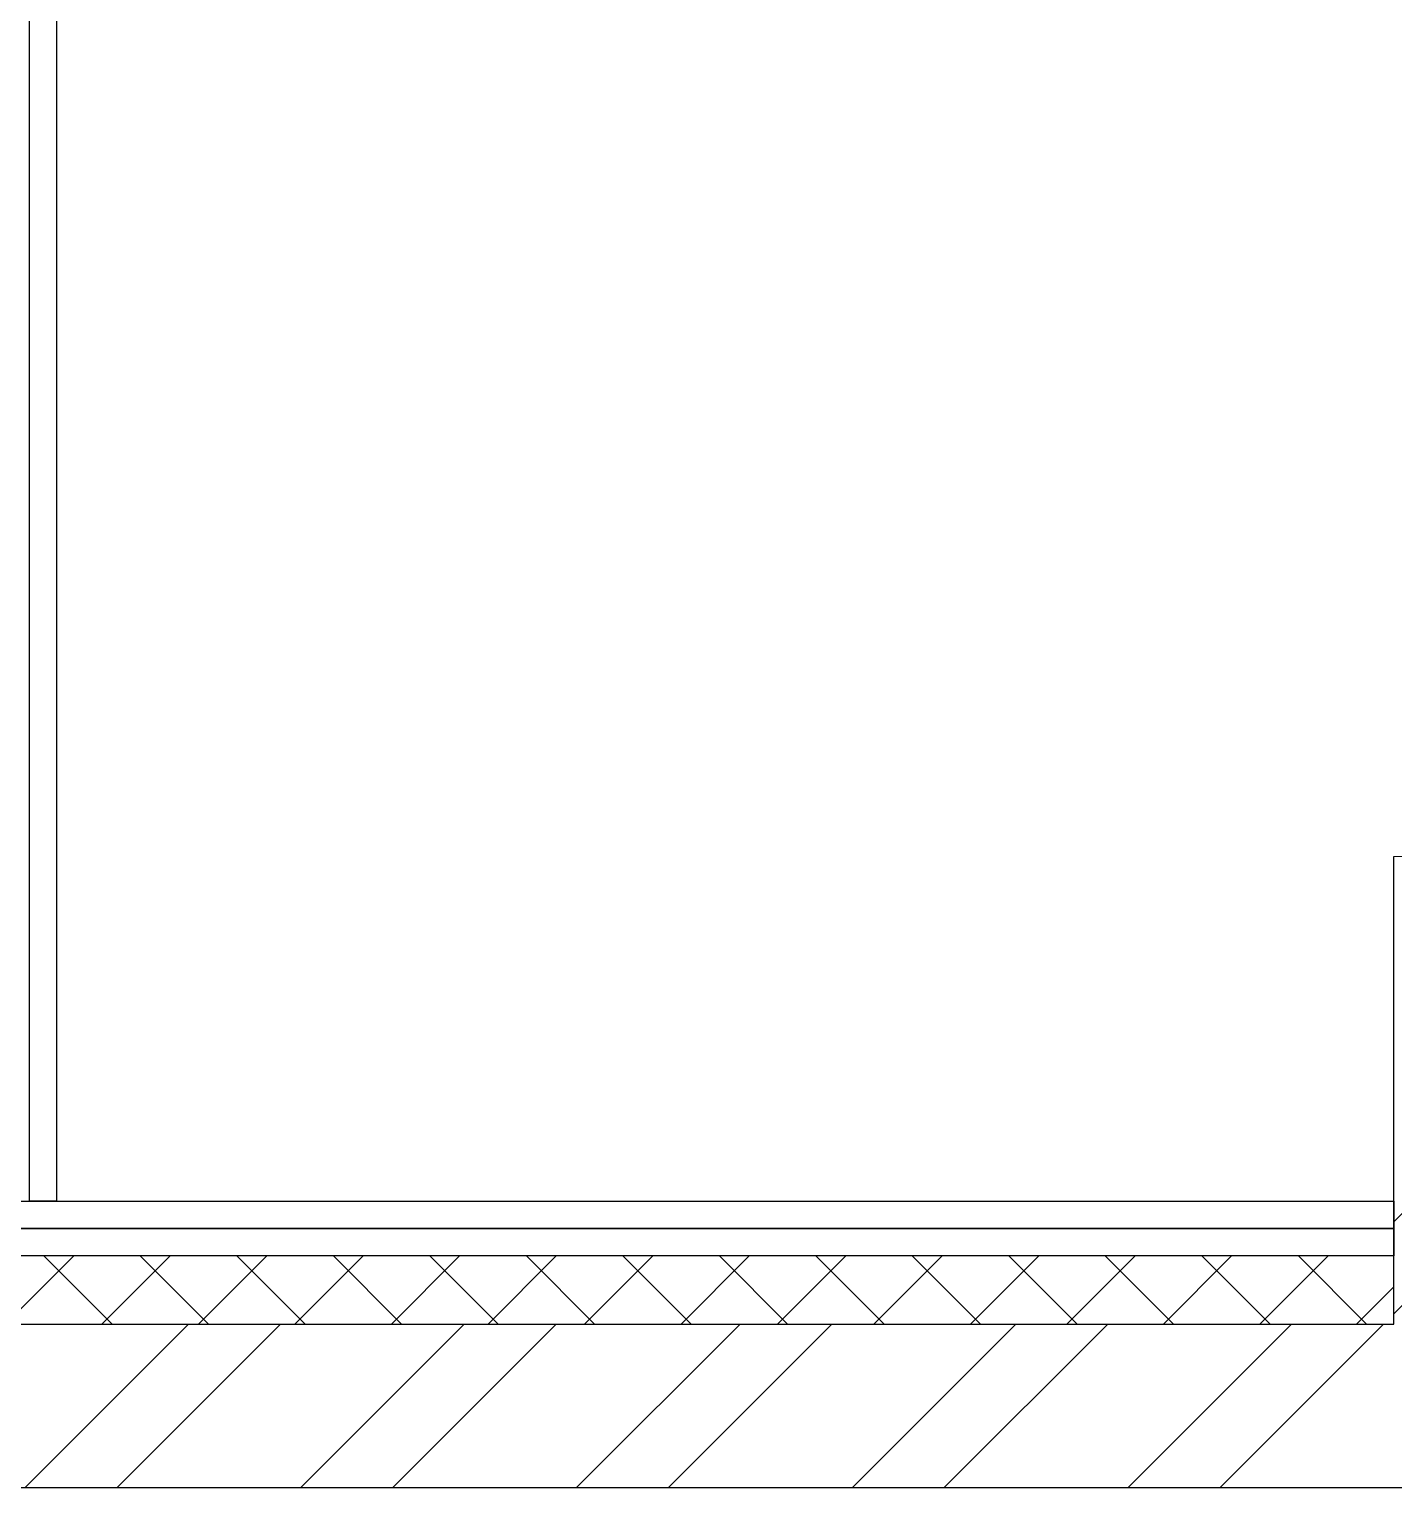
# Model space of a CAD drawing. Header units: millimetres. Extents: x 53645 to 137188, y 78097 to 135533.
# Drawn here: x 69531 to 70531, y 90253 to 91322 of the extents above; entities that cross this region are included whole.
import ezdxf

# ---------------------------------------------------------------- set-up
doc = ezdxf.new("R2010")
doc.units = ezdxf.units.MM

# ---------------------------------------------------------------- blocks, each defined once
blk = doc.blocks.new('dsgdf')
at = {"color": 0}
blk.add_line((152149.2, 48329), (152149.2, 48301.5), dxfattribs=at)
at = {"color": 0, "lineweight": 0}
blk.add_line((152161.7, 48301.5), (152149.2, 48301.5), dxfattribs=at)
blk = doc.blocks.new('3432')
at = {"color": 0}
blk.add_lwpolyline([(-9570.3, 5760), (-9570.3, 7870), (-9550.4, 7870), (-9550.4, 5760)], close=True, dxfattribs=at)
for points in [[(-8570.4, 5670), (-8570.4, 6000.1)], [(-8570.4, 5744.9), (-8450.4, 5864.9)], [(-8570.4, 5677.6), (-8450.4, 5797.6)], [(-10690.4, 5760), (-8570.4, 5760)], [(-8570.4, 5760), (-8570.4, 5740)], [(-8570.4, 5740), (-10710.4, 5740)], [(-10710.4, 5740), (-8570.4, 5740)], [(-8570.4, 5740), (-8570.4, 5720)], [(-8570.4, 5720), (-10730.4, 5720)], [(-8570.4, 5720), (-10730.4, 5720)], [(-9587.8, 5670), (-9537.8, 5720)], [(-9509.7, 5670), (-9559.7, 5720)], [(-9517.1, 5670), (-9467.1, 5720)], [(-9439, 5670), (-9489, 5720)], [(-9446.4, 5670), (-9396.4, 5720)], [(-9368.3, 5670), (-9418.3, 5720)], [(-9375.7, 5670), (-9325.7, 5720)], [(-9297.5, 5670), (-9347.5, 5720)], [(-9305, 5670), (-9255, 5720)], [(-9226.8, 5670), (-9276.8, 5720)], [(-9234.2, 5670), (-9184.2, 5720)], [(-9156.1, 5670), (-9206.1, 5720)], [(-9163.5, 5670), (-9113.5, 5720)], [(-9085.4, 5670), (-9135.4, 5720)], [(-9092.8, 5670), (-9042.8, 5720)], [(-9014.7, 5670), (-9064.7, 5720)], [(-9022.1, 5670), (-8972.1, 5720)], [(-8944, 5670), (-8994, 5720)], [(-8951.4, 5670), (-8901.4, 5720)], [(-8873.3, 5670), (-8923.3, 5720)], [(-8880.7, 5670), (-8830.7, 5720)], [(-8802.6, 5670), (-8852.6, 5720)], [(-8810, 5670), (-8760, 5720)], [(-8731.9, 5670), (-8781.9, 5720)], [(-8739.3, 5670), (-8689.3, 5720)], [(-8661.1, 5670), (-8711.1, 5720)], [(-8668.6, 5670), (-8618.6, 5720)], [(-8590.4, 5670), (-8640.4, 5720)], [(-8570.4, 5670), (-8570.4, 5720)], [(-8597.9, 5670), (-8570.4, 5697.4)], [(-10780.4, 5670), (-8570.4, 5670)], [(-10780.4, 5670), (-8570.4, 5670)], [(-9573.6, 5550), (-9453.6, 5670)], [(-9506.3, 5550), (-9386.3, 5670)], [(-9371.6, 5550), (-9251.6, 5670)], [(-9304.2, 5550), (-9184.2, 5670)], [(-9169.5, 5550), (-9049.5, 5670)], [(-9102.2, 5550), (-8982.2, 5670)], [(-8967.5, 5550), (-8847.5, 5670)], [(-8900.1, 5550), (-8780.1, 5670)], [(-8765.4, 5550), (-8645.4, 5670)], [(-8698, 5550), (-8578.1, 5670)], [(-8570.4, 5670), (-8570.4, 5670)], [(-7850.5, 5550), (-10900.5, 5550)]]:
    blk.add_lwpolyline(points, dxfattribs=at)
at = {"color": 0, "extrusion": (0, 0, -1), "zscale": -1, "rotation": 180}
blk.add_blockref('dsgdf', (160719.7, 54314.2), dxfattribs=at)

msp = doc.modelspace()

# ---------------------------------------------------------------- block references
msp.add_blockref('3432', (79101.6, 84702.8))

doc.saveas('drawing.dxf')
